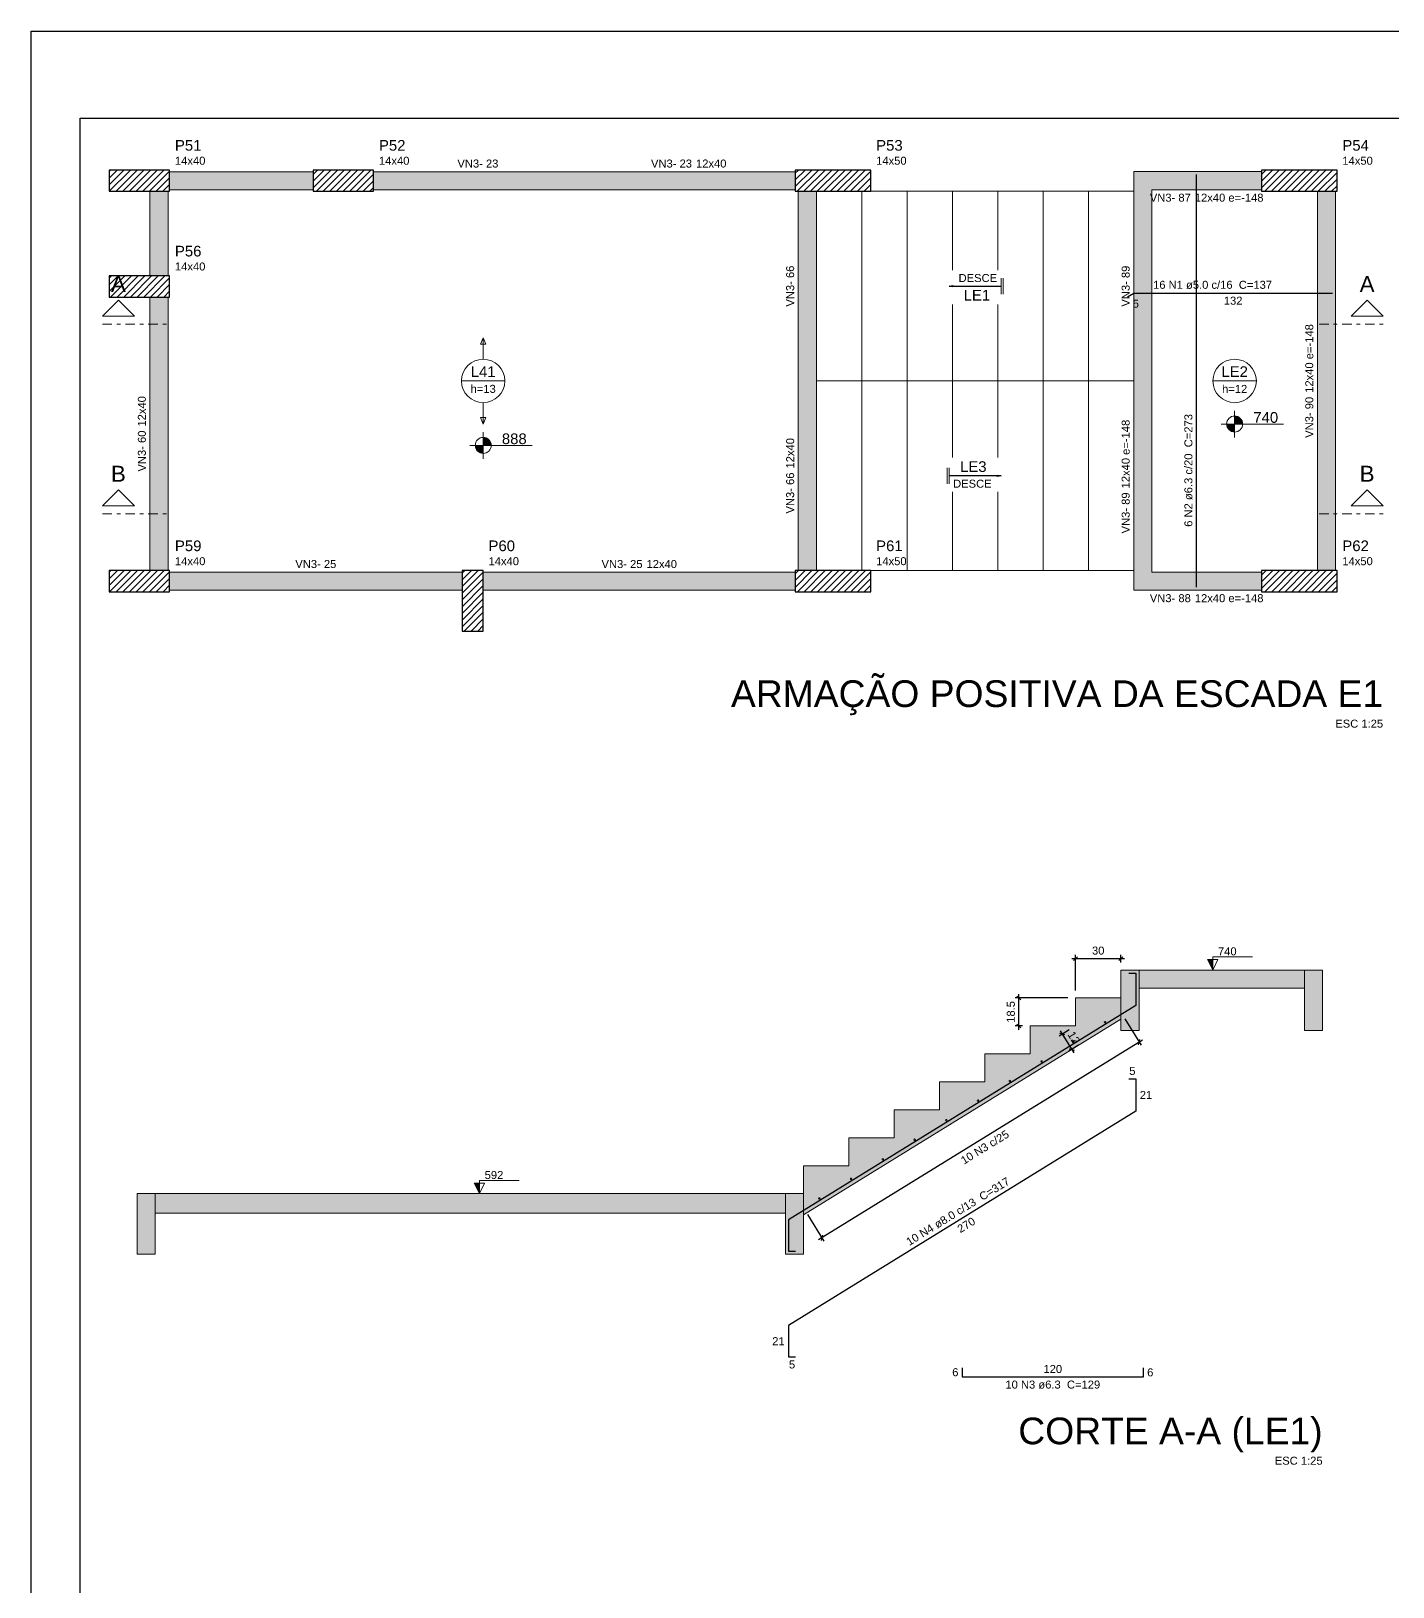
# Model space of a CAD drawing. Header units: millimetres. Extents: x -8 to 605, y -494 to 220.
# Drawn here: x -8.06 to 27.99, y -416.35 to -375.18 of the extents above; entities that cross this region are included whole.
import ezdxf

# ---------------------------------------------------------------- set-up
doc = ezdxf.new("R2010")
doc.units = ezdxf.units.MM
doc.header["$MEASUREMENT"] = 0
doc.linetypes.add('DASHDOT', pattern=[2.54, 1.27, -0.635, 0, -0.635])
doc.linetypes.add('NULL', pattern=[0])
for name, color, linetype, lineweight in [('Descrição da armadura', 7, 'Continuous', 0), ('DT-Armadura positiva', 7, 'Continuous', 30), ('DT-Barras na forma', 7, 'Continuous', 30), ('DT-Barras no corte', 5, 'Continuous', 5), ('DT-Barras rebatidas', 7, 'Continuous', 30), ('DT-Cotas', 7, 'Continuous', 5), ('DT-Forma', 5, 'Continuous', 5), ('DT-Hachura escadas em corte', 252, 'Continuous', 5), ('DT-Hachura pilar em laje', 252, 'Continuous', 5), ('DT-Hachura viga corte escada', 252, 'Continuous', 5), ('DT-Hachura viga em laje', 254, 'Continuous', 5), ('DT-Textos', 7, 'Continuous', 5), ('DT-Título', 5, 'Continuous', 20), ('FO-Cortes', 9, 'DASHDOT', 5), ('FO-Hachuras das lajes', 1, 'Continuous', 20), ('FO-Pilares', 4, 'Continuous', 30), ('FO-Textos das lajes', 1, 'Continuous', 20), ('FO-Textos das vigas', 7, 'Continuous', 5), ('FO-Textos dos pilares', 7, 'Continuous', 5), ('FO-Vigas', 1, 'Continuous', 20), ('Textos armaduras', 7, 'Continuous', 0)]:
    doc.layers.add(name, color=color, linetype=linetype, lineweight=lineweight)
doc.styles.add('Arial', font='arial.ttf')
doc.dimstyles.get("Standard").update_dxf_attribs({"dimtxt": 0.18, "dimasz": 0.18, "dimexe": 0.18, "dimexo": 0.0625, "dimgap": 0.09, "dimtad": 0, "dimtih": 1, "dimtoh": 1, "dimdec": 4, "dimzin": 0, "dimdsep": 46, "dimtxsty": 'Standard', "dimcen": 0.09, "dimadec": 0, "dimazin": 0, "dimtfac": 1, "dimtdec": 4, "dimtofl": 0, "dimtmove": 0, "dimatfit": 3, "dimfxl": 1, "dimtolj": 1, "dimtzin": 0, "dimarcsym": 0})
doc.dimstyles.new('UM_25.000000', dxfattribs={"dimtxt": 0.18, "dimasz": 0.1, "dimexe": 0.1, "dimexo": 0.2, "dimgap": 0, "dimtad": 1, "dimtih": 1, "dimtoh": 1, "dimdec": 1, "dimlfac": 25, "dimzin": 0, "dimdsep": 46, "dimtxsty": 'Standard', "dimcen": 0.09, "dimdle": 0.1, "dimadec": 1, "dimazin": 2, "dimtfac": 1, "dimtdec": 4, "dimtofl": 0, "dimtmove": 0, "dimatfit": 3, "dimfxl": 1, "dimtolj": 1, "dimarcsym": 0})
pattern_1 = [(45, (-9.66967, -438.96152), (-0.08838835, 0.08838835), [])]

# ---------------------------------------------------------------- blocks, each defined once
blk = doc.blocks.new('_Oblique')
at = {"color": 0, "linetype": 'ByBlock', "lineweight": -2}
blk.add_line((-0.5, -0.5), (0.5, 0.5), dxfattribs=at)
blk = doc.blocks.new('*D4536')
at = {"layer": 'Defpoints', "color": 0, "transparency": 16777216}
for p in [(20.789, -399.726), (20.789, -400.026), (19.589, -400.766)]:
    blk.add_point(p, dxfattribs=at)
at = {"layer": 'DT-Cotas', "color": 0, "lineweight": -2, "transparency": 16777216}
for p, q in [((19.489, -399.726), (20.889, -399.726)), ((19.589, -400.566), (19.589, -399.626)), ((20.789, -399.826), (20.789, -399.626))]:
    blk.add_line(p, q, dxfattribs=at)
at = {"layer": 'DT-Cotas', "color": 0, "lineweight": -2, "transparency": 16777216, "xscale": 0.1, "yscale": 0.1, "zscale": 0.1, "rotation": 180}
blk.add_blockref('_Oblique', (19.589, -399.726), dxfattribs=at)
at = {"layer": 'DT-Cotas', "color": 0, "lineweight": -2, "transparency": 16777216, "xscale": 0.1, "yscale": 0.1, "zscale": 0.1}
blk.add_blockref('_Oblique', (20.789, -399.726), dxfattribs=at)
at = {"layer": 'DT-Cotas', "color": 7, "transparency": 16777216, "insert": (20.189, -399.514), "char_height": 0.2118, "attachment_point": 5, "rotation": 0.0057, "style": 'Arial'}
blk.add_mtext('\\A1;30', dxfattribs=at)
blk = doc.blocks.new('*D4537')
at = {"layer": 'Defpoints', "color": 0, "transparency": 16777216}
for p in [(18.089, -400.766), (19.589, -400.766), (18.389, -401.506)]:
    blk.add_point(p, dxfattribs=at)
at = {"layer": 'DT-Cotas', "color": 0, "lineweight": -2, "transparency": 16777216}
for p, q in [((18.089, -401.606), (18.089, -400.666)), ((19.389, -400.766), (17.989, -400.766)), ((18.189, -401.506), (17.989, -401.506))]:
    blk.add_line(p, q, dxfattribs=at)
at = {"layer": 'DT-Cotas', "color": 0, "lineweight": -2, "transparency": 16777216, "xscale": 0.1, "yscale": 0.1, "zscale": 0.1}
for p, rotation in [((18.089, -400.766), 90), ((18.089, -401.506), 270)]:
    blk.add_blockref('_Oblique', p, dxfattribs=dict(at, rotation=rotation))
at = {"layer": 'DT-Cotas', "color": 7, "transparency": 16777216, "insert": (17.877, -401.136), "char_height": 0.2118, "attachment_point": 5, "rotation": 90, "style": 'Arial'}
blk.add_mtext('\\A1;18.5', dxfattribs=at)
blk = doc.blocks.new('*D4538')
at = {"layer": 'Defpoints', "color": 0, "transparency": 16777216}
for p in [(19.589, -401.506), (19.49, -402.131), (19.841, -401.915)]:
    blk.add_point(p, dxfattribs=at)
at = {"layer": 'DT-Cotas', "color": 0, "lineweight": -2, "transparency": 16777216}
for p, q in [((19.419, -401.611), (19.152, -401.775)), ((19.185, -401.638), (19.542, -402.217)), ((19.671, -402.02), (19.404, -402.184))]:
    blk.add_line(p, q, dxfattribs=at)
at = {"layer": 'DT-Cotas', "color": 0, "lineweight": -2, "transparency": 16777216, "xscale": 0.1, "yscale": 0.1, "zscale": 0.1}
for p, rotation in [((19.238, -401.723), 121.6607951237333), ((19.49, -402.131), 301.6607951237333)]:
    blk.add_blockref('_Oblique', p, dxfattribs=dict(at, rotation=rotation))
at = {"layer": 'DT-Cotas', "color": 7, "transparency": 16777216, "insert": (19.544, -401.816), "char_height": 0.2118, "attachment_point": 5, "rotation": 301.6608, "style": 'Arial'}
blk.add_mtext('\\A1;12', dxfattribs=at)
blk = doc.blocks.new('*D4539')
at = {"layer": 'Defpoints', "color": 0, "transparency": 16777216}
for p in [(20.789, -401.152), (12.389, -406.332), (12.872, -407.115)]:
    blk.add_point(p, dxfattribs=at)
at = {"layer": 'DT-Cotas', "color": 0, "lineweight": -2, "transparency": 16777216}
for p, q in [((20.894, -401.322), (21.325, -402.02)), ((21.357, -401.883), (12.787, -407.168)), ((12.494, -406.502), (12.925, -407.2))]:
    blk.add_line(p, q, dxfattribs=at)
at = {"layer": 'DT-Cotas', "color": 0, "lineweight": -2, "transparency": 16777216, "xscale": 0.1, "yscale": 0.1, "zscale": 0.1}
for p, rotation in [((21.272, -401.935), 31.66075109663663), ((12.872, -407.115), 211.6607510966367)]:
    blk.add_blockref('_Oblique', p, dxfattribs=dict(at, rotation=rotation))

msp = doc.modelspace()

# ---------------------------------------------------------------- hatches: boundary and pattern name
at = {"layer": 'DT-Hachura escadas em corte', "linetype": 'Continuous'}
for points in [[(21.269, -400.0263), (25.649, -400.0263), (25.649, -400.5063), (21.269, -400.5063), (21.269, -400.0263)], [(12.389, -405.9463), (12.389, -406.5102), (20.789, -401.3302), (20.789, -400.7663), (19.589, -400.7663), (19.589, -401.5063), (18.389, -401.5063), (18.389, -402.2463), (17.189, -402.2463), (17.189, -402.9863), (15.989, -402.9863), (15.989, -403.7263), (14.789, -403.7263), (14.789, -404.4663), (13.589, -404.4663), (13.589, -405.2063), (12.389, -405.2063), (12.389, -405.9463)], [(11.909, -405.9463), (-4.771, -405.9463), (-4.771, -406.4663), (11.909, -406.4663), (11.909, -405.9463)]]:
    msp.add_hatch(color=252, dxfattribs=at).paths.add_polyline_path(points)
at = {"layer": 'DT-Hachura pilar em laje', "linetype": 'Continuous'}
h = msp.add_hatch(dxfattribs=at)
h.set_pattern_fill('ANSI31', color=252, style=0)
h.set_pattern_definition(pattern_1)
h.paths.add_polyline_path([(-5.9897, -378.8558), (-5.9897, -379.1358), (-5.9897, -379.4158), (-5.1897, -379.4158), (-4.3897, -379.4158), (-4.3897, -379.1358), (-4.3897, -378.8558), (-5.1897, -378.8558)])
h = msp.add_hatch(dxfattribs=at)
h.set_pattern_fill('ANSI31', color=252, style=0)
h.set_pattern_definition(pattern_1)
h.paths.add_polyline_path([(-0.5897, -378.8558), (-0.5897, -379.1358), (-0.5897, -379.4158), (0.2103, -379.4158), (1.0103, -379.4158), (1.0103, -379.1358), (1.0103, -378.8558), (0.2103, -378.8558)])
h = msp.add_hatch(dxfattribs=at)
h.set_pattern_fill('ANSI31', color=252, style=0)
h.set_pattern_definition(pattern_1)
h.paths.add_polyline_path([(12.1703, -378.8558), (12.1703, -379.1358), (12.1703, -379.4158), (13.1703, -379.4158), (14.1703, -379.4158), (14.1703, -379.1358), (14.1703, -378.8558), (13.1703, -378.8558)])
h = msp.add_hatch(dxfattribs=at)
h.set_pattern_fill('ANSI31', color=252, style=0)
h.set_pattern_definition(pattern_1)
h.paths.add_polyline_path([(24.5103, -378.8558), (24.5103, -379.1358), (24.5103, -379.4158), (25.5103, -379.4158), (26.5103, -379.4158), (26.5103, -379.1358), (26.5103, -378.8558), (25.5103, -378.8558)])
h = msp.add_hatch(dxfattribs=at)
h.set_pattern_fill('ANSI31', color=252, style=0)
h.set_pattern_definition(pattern_1)
h.paths.add_polyline_path([(-5.9897, -381.6558), (-5.9897, -381.9358), (-5.9897, -382.2158), (-5.1897, -382.2158), (-4.3897, -382.2158), (-4.3897, -381.9358), (-4.3897, -381.6558), (-5.1897, -381.6558)])
h = msp.add_hatch(dxfattribs=at)
h.set_pattern_fill('ANSI31', color=252, style=0)
h.set_pattern_definition(pattern_1)
h.paths.add_polyline_path([(-5.9897, -389.4558), (-5.9897, -389.7358), (-5.9897, -390.0158), (-5.1897, -390.0158), (-4.3897, -390.0158), (-4.3897, -389.7358), (-4.3897, -389.4558), (-5.1897, -389.4558)])
h = msp.add_hatch(dxfattribs=at)
h.set_pattern_fill('ANSI31', color=252, style=0)
h.set_pattern_definition(pattern_1)
h.paths.add_polyline_path([(3.3503, -391.0558), (3.6303, -391.0558), (3.9103, -391.0558), (3.9103, -390.2558), (3.9103, -389.4558), (3.6303, -389.4558), (3.3503, -389.4558), (3.3503, -390.2558)])
h = msp.add_hatch(dxfattribs=at)
h.set_pattern_fill('ANSI31', color=252, style=0)
h.set_pattern_definition(pattern_1)
h.paths.add_polyline_path([(12.1703, -389.4558), (12.1703, -389.7358), (12.1703, -390.0158), (13.1703, -390.0158), (14.1703, -390.0158), (14.1703, -389.7358), (14.1703, -389.4558), (13.1703, -389.4558)])
h = msp.add_hatch(dxfattribs=at)
h.set_pattern_fill('ANSI31', color=252, style=0)
h.set_pattern_definition(pattern_1)
h.paths.add_polyline_path([(24.5103, -389.4558), (24.5103, -389.7358), (24.5103, -390.0158), (25.5103, -390.0158), (26.5103, -390.0158), (26.5103, -389.7358), (26.5103, -389.4558), (25.5103, -389.4558)])
at = {"layer": 'DT-Hachura viga corte escada', "linetype": 'Continuous'}
for points in [[(20.789, -400.0263), (20.789, -401.6263), (21.269, -401.6263), (21.269, -400.0263), (20.789, -400.0263)], [(25.649, -400.0263), (25.649, -401.6263), (26.129, -401.6263), (26.129, -400.0263), (25.649, -400.0263)], [(-4.771, -405.9463), (-4.771, -407.5463), (-5.251, -407.5463), (-5.251, -405.9463), (-4.771, -405.9463)], [(12.389, -405.9463), (12.389, -407.5463), (11.909, -407.5463), (11.909, -405.9463), (12.389, -405.9463)]]:
    msp.add_hatch(color=252, dxfattribs=at).paths.add_polyline_path(points)
at = {"layer": 'DT-Hachura viga em laje', "linetype": 'Continuous'}
for points in [[(-0.5897, -378.8958), (-0.5897, -378.8958), (-4.3897, -378.8958), (-4.3897, -379.3758), (-0.5897, -379.3758), (-0.5897, -378.8958)], [(-0.5897, -378.8958), (-0.5897, -378.8958), (-4.3897, -378.8958), (-4.3897, -379.3758), (-0.5897, -379.3758), (-0.5897, -378.8958)], [(6.5303, -378.8958), (6.5303, -378.8958), (1.0103, -378.8958), (1.0103, -379.3758), (6.5303, -379.3758), (6.5303, -378.8958)], [(6.5303, -378.8958), (6.5303, -378.8958), (1.0103, -378.8958), (1.0103, -379.3758), (6.5303, -379.3758), (6.5303, -378.8958)], [(12.1703, -378.8958), (12.1703, -378.8958), (6.5303, -378.8958), (6.5303, -379.3758), (12.1703, -379.3758), (12.1703, -378.8958)], [(12.1703, -378.8958), (12.1703, -378.8958), (6.5303, -378.8958), (6.5303, -379.3758), (12.1703, -379.3758), (12.1703, -378.8958)], [(24.5103, -378.8954), (24.5103, -378.8954), (21.1303, -378.8954), (21.6103, -379.3754), (24.5103, -379.3754), (24.5103, -378.8954)], [(21.6103, -379.3754), (21.6103, -379.3754), (21.1303, -378.8954), (21.1303, -379.4154), (21.6103, -379.4154), (21.6103, -379.3754)], [(-4.4297, -379.4158), (-4.4297, -379.4158), (-4.9097, -379.4158), (-4.9097, -381.6558), (-4.4297, -381.6558), (-4.4297, -379.4158)], [(-4.4297, -379.4158), (-4.4297, -379.4158), (-4.9097, -379.4158), (-4.9097, -381.6558), (-4.4297, -381.6558), (-4.4297, -379.4158)], [(12.7303, -379.4158), (12.7303, -379.4158), (12.2503, -379.4158), (12.2503, -384.4358), (12.7303, -384.4358), (12.7303, -379.4158)], [(12.7303, -379.4158), (12.7303, -379.4158), (12.2503, -379.4158), (12.2503, -384.4358), (12.7303, -384.4358), (12.7303, -379.4158)], [(21.6103, -379.4154), (21.6103, -379.4154), (21.1303, -379.4154), (21.1303, -384.4358), (21.6103, -384.4358), (21.6103, -379.4154)], [(26.4703, -379.4158), (26.4703, -379.4158), (25.9903, -379.4158), (25.9903, -389.4558), (26.4703, -389.4558), (26.4703, -379.4158)], [(-4.4297, -382.2158), (-4.4297, -382.2158), (-4.9097, -382.2158), (-4.9097, -389.4558), (-4.4297, -389.4558), (-4.4297, -382.2158)], [(-4.4297, -382.2158), (-4.4297, -382.2158), (-4.9097, -382.2158), (-4.9097, -389.4558), (-4.4297, -389.4558), (-4.4297, -382.2158)], [(12.7303, -384.4358), (12.7303, -384.4358), (12.2503, -384.4358), (12.2503, -389.4558), (12.7303, -389.4558), (12.7303, -384.4358)], [(12.7303, -384.4358), (12.7303, -384.4358), (12.2503, -384.4358), (12.2503, -389.4558), (12.7303, -389.4558), (12.7303, -384.4358)], [(21.6103, -384.4358), (21.6103, -384.4358), (21.1303, -384.4358), (21.1303, -389.4558), (21.6103, -389.4558), (21.6103, -384.4358)], [(3.3503, -389.4958), (3.3503, -389.4958), (-4.3897, -389.4958), (-4.3897, -389.9758), (3.3503, -389.9758), (3.3503, -389.4958)], [(3.3503, -389.4958), (3.3503, -389.4958), (-4.3897, -389.4958), (-4.3897, -389.9758), (3.3503, -389.9758), (3.3503, -389.4958)], [(12.1703, -389.4958), (12.1703, -389.4958), (3.9103, -389.4958), (3.9103, -389.9758), (12.1703, -389.9758), (12.1703, -389.4958)], [(12.1703, -389.4958), (12.1703, -389.4958), (3.9103, -389.4958), (3.9103, -389.9758), (12.1703, -389.9758), (12.1703, -389.4958)], [(21.6103, -389.4958), (21.6103, -389.4958), (21.6103, -389.4558), (21.1303, -389.4558), (21.1303, -389.9758), (21.6103, -389.4958)], [(24.5103, -389.4958), (24.5103, -389.4958), (21.6103, -389.4958), (21.1303, -389.9758), (24.5103, -389.9758), (24.5103, -389.4958)]]:
    msp.add_hatch(color=254, dxfattribs=at).paths.add_polyline_path(points)
at = {"layer": 'DT-Textos', "linetype": 'Continuous'}
for points in [[(23.219, -400.0263), (23.219, -399.7463), (23.079, -399.7463), (23.219, -400.0263)], [(3.809, -405.9463), (3.809, -405.6663), (3.669, -405.6663), (3.809, -405.9463)]]:
    msp.add_hatch(color=7, dxfattribs=at).paths.add_polyline_path(points)
at = {"layer": 'FO-Textos das lajes', "linetype": 'Continuous'}
for points in [[(23.8003, -385.5748), (24.0121, -385.5748), (24.0049, -385.52), (23.9838, -385.4689), (23.9501, -385.425), (23.9062, -385.3914), (23.8552, -385.3702), (23.8003, -385.363), (23.8003, -385.5748)], [(23.8003, -385.5748), (23.5885, -385.5748), (23.5958, -385.6296), (23.6169, -385.6807), (23.6506, -385.7246), (23.6944, -385.7582), (23.7455, -385.7794), (23.8003, -385.7866), (23.8003, -385.5748)], [(3.9103, -386.14), (3.6985, -386.14), (3.7058, -386.1948), (3.7269, -386.2459), (3.7606, -386.2898), (3.8044, -386.3234), (3.8555, -386.3446), (3.9103, -386.3518), (3.9103, -386.14)], [(3.9103, -386.14), (4.1221, -386.14), (4.1149, -386.0852), (4.0938, -386.0341), (4.0601, -385.9902), (4.0162, -385.9566), (3.9652, -385.9354), (3.9103, -385.9282), (3.9103, -386.14)]]:
    msp.add_hatch(color=3, dxfattribs=at).paths.add_polyline_path(points)

# ---------------------------------------------------------------- linework, layer by layer
at = {"color": 7}
for p, q in [((-8.0556, -494.0755), (-8.0556, -375.1755)), ((-8.0556, -375.1755), (76.0444, -375.1755)), ((-6.7556, -491.7755), (-6.7556, -377.4755)), ((-6.7556, -377.4755), (74.7444, -377.4755))]:
    msp.add_line(p, q, dxfattribs=at)
at = {"layer": 'DT-Armadura positiva'}
for points in [[(22.7929, -389.8958), (22.7929, -378.975)], [(20.9601, -382.2126), (21.1303, -382.1076), (26.3903, -382.1076)]]:
    msp.add_lwpolyline(points, dxfattribs=at)
at = {"layer": 'DT-Barras na forma'}
msp.add_lwpolyline([(20.997, -400.1063), (21.189, -400.1063), (21.189, -400.966), (11.989, -406.6394), (11.989, -407.4663), (12.181, -407.4663)], dxfattribs=at)
at = {"layer": 'DT-Barras no corte'}
for centre in [(20.369, -401.4106), (19.529, -401.9286), (18.689, -402.4466), (17.849, -402.9646), (17.009, -403.4826), (16.169, -404.0006), (15.329, -404.5186), (14.489, -405.0366), (13.649, -405.5546), (12.809, -406.0726)]:
    msp.add_circle(centre, 0.02, dxfattribs=at)
at = {"layer": 'DT-Barras rebatidas'}
for points in [[(20.997, -402.904), (21.189, -402.904), (21.189, -403.7638), (11.989, -409.4371), (11.989, -410.264), (12.181, -410.264)], [(16.589, -410.5581), (16.589, -410.7935), (21.3846, -410.7935), (21.3846, -410.5581)]]:
    msp.add_lwpolyline(points, dxfattribs=at)
at = {"layer": 'DT-Forma'}
for p, q in [((21.269, -400.0263), (25.649, -400.0263)), ((25.649, -400.5063), (21.269, -400.5063)), ((11.909, -405.9463), (-4.771, -405.9463)), ((-4.771, -406.4663), (11.909, -406.4663))]:
    msp.add_line(p, q, dxfattribs=at)
for points in [[(20.789, -400.0263), (20.789, -400.7663), (19.589, -400.7663), (19.589, -401.5063), (18.389, -401.5063), (18.389, -402.2463), (17.189, -402.2463), (17.189, -402.9863), (15.989, -402.9863), (15.989, -403.7263), (14.789, -403.7263), (14.789, -404.4663), (13.589, -404.4663), (13.589, -405.2063), (12.389, -405.2063), (12.389, -405.9463)], [(12.389, -406.5102), (20.789, -401.3302)]]:
    msp.add_lwpolyline(points, dxfattribs=at)
for points in [[(20.789, -400.0263), (20.789, -401.6263), (21.269, -401.6263), (21.269, -400.0263), (20.789, -400.0263)], [(25.649, -400.0263), (25.649, -401.6263), (26.129, -401.6263), (26.129, -400.0263), (25.649, -400.0263)], [(-4.771, -405.9463), (-4.771, -407.5463), (-5.251, -407.5463), (-5.251, -405.9463), (-4.771, -405.9463)], [(12.389, -405.9463), (12.389, -407.5463), (11.909, -407.5463), (11.909, -405.9463), (12.389, -405.9463)]]:
    msp.add_lwpolyline(points, close=True, dxfattribs=at)
at = {"layer": 'DT-Textos'}
for points in [[(23.219, -400.0263), (23.359, -399.7463), (23.079, -399.7463), (23.219, -400.0263), (23.219, -399.6763), (24.269, -399.6763)], [(3.809, -405.9463), (3.949, -405.6663), (3.669, -405.6663), (3.809, -405.9463), (3.809, -405.5963), (4.859, -405.5963)]]:
    msp.add_lwpolyline(points, dxfattribs=at)
at = {"layer": 'FO-Cortes', "ltscale": 0.2}
for p, q in [((-6.1697, -382.9295), (-4.4753, -382.9295)), ((26.0359, -382.9295), (27.7303, -382.9295)), ((-6.1697, -387.9498), (-4.4753, -387.9498)), ((26.0359, -387.9498), (27.7303, -387.9498))]:
    msp.add_line(p, q, dxfattribs=at)
at = {"layer": 'FO-Cortes', "linetype": 'Continuous', "ltscale": 0.2}
for points in [[(-6.1697, -382.7177), (-5.3225, -382.7177), (-5.7461, -382.2941), (-6.1697, -382.7177)], [(27.7303, -382.7177), (26.8831, -382.7177), (27.3067, -382.2941), (27.7303, -382.7177)], [(-6.1697, -387.738), (-5.3225, -387.738), (-5.7461, -387.3144), (-6.1697, -387.738)], [(27.7303, -387.738), (26.8831, -387.738), (27.3067, -387.3144), (27.7303, -387.738)]]:
    msp.add_lwpolyline(points, close=True, dxfattribs=at)
at = {"layer": 'FO-Hachuras das lajes', "linetype": 'Continuous'}
for p, q in [((13.9303, -379.4158), (13.9303, -384.4358)), ((15.1303, -379.415), (15.1303, -384.4358)), ((16.3303, -379.415), (16.3303, -381.5018)), ((17.5303, -379.415), (17.5303, -381.5018)), ((18.7303, -379.415), (18.7303, -384.4358)), ((19.9303, -379.415), (19.9303, -384.4358)), ((16.3303, -384.4358), (16.3303, -382.4125)), ((17.5303, -384.4358), (17.5303, -382.4125)), ((13.9303, -384.4358), (13.9303, -389.4558)), ((15.1303, -384.4358), (15.1303, -389.4558)), ((16.3303, -384.4358), (16.3303, -386.4586)), ((17.5303, -384.4358), (17.5303, -386.4586)), ((18.7303, -384.4358), (18.7303, -389.4558)), ((19.9303, -384.4358), (19.9303, -389.4558)), ((16.3303, -389.4558), (16.3303, -387.3694)), ((17.5303, -389.4558), (17.5303, -387.3694))]:
    msp.add_line(p, q, dxfattribs=at)
at = {"layer": 'FO-Pilares'}
for points in [[(-5.9897, -378.8558), (-5.9897, -379.1358), (-5.9897, -379.4158), (-5.1897, -379.4158), (-4.3897, -379.4158), (-4.3897, -379.1358), (-4.3897, -378.8558), (-5.1897, -378.8558), (-5.9897, -378.8558)], [(-0.5897, -378.8558), (-0.5897, -379.1358), (-0.5897, -379.4158), (0.2103, -379.4158), (1.0103, -379.4158), (1.0103, -379.1358), (1.0103, -378.8558), (0.2103, -378.8558), (-0.5897, -378.8558)], [(12.1703, -378.8558), (12.1703, -379.1358), (12.1703, -379.4158), (13.1703, -379.4158), (14.1703, -379.4158), (14.1703, -379.1358), (14.1703, -378.8558), (13.1703, -378.8558), (12.1703, -378.8558)], [(24.5103, -378.8558), (24.5103, -379.1358), (24.5103, -379.4158), (25.5103, -379.4158), (26.5103, -379.4158), (26.5103, -379.1358), (26.5103, -378.8558), (25.5103, -378.8558), (24.5103, -378.8558)], [(-5.9897, -381.6558), (-5.9897, -381.9358), (-5.9897, -382.2158), (-5.1897, -382.2158), (-4.3897, -382.2158), (-4.3897, -381.9358), (-4.3897, -381.6558), (-5.1897, -381.6558), (-5.9897, -381.6558)], [(-5.9897, -389.4558), (-5.9897, -389.7358), (-5.9897, -390.0158), (-5.1897, -390.0158), (-4.3897, -390.0158), (-4.3897, -389.7358), (-4.3897, -389.4558), (-5.1897, -389.4558), (-5.9897, -389.4558)], [(3.3503, -391.0558), (3.6303, -391.0558), (3.9103, -391.0558), (3.9103, -390.2558), (3.9103, -389.4558), (3.6303, -389.4558), (3.3503, -389.4558), (3.3503, -390.2558), (3.3503, -391.0558)], [(12.1703, -389.4558), (12.1703, -389.7358), (12.1703, -390.0158), (13.1703, -390.0158), (14.1703, -390.0158), (14.1703, -389.7358), (14.1703, -389.4558), (13.1703, -389.4558), (12.1703, -389.4558)], [(24.5103, -389.4558), (24.5103, -389.7358), (24.5103, -390.0158), (25.5103, -390.0158), (26.5103, -390.0158), (26.5103, -389.7358), (26.5103, -389.4558), (25.5103, -389.4558), (24.5103, -389.4558)]]:
    msp.add_lwpolyline(points, close=True, dxfattribs=at)
at = {"layer": 'FO-Textos das lajes', "linetype": 'Continuous'}
for p, q in [((17.6187, -382.1372), (17.6187, -381.7136)), ((17.6716, -382.1372), (17.6716, -381.7136)), ((16.189, -386.734), (16.189, -387.1576)), ((16.242, -386.734), (16.242, -387.1576))]:
    msp.add_line(p, q, dxfattribs=at)
at = {"layer": 'FO-Textos das lajes'}
for p, q in [((3.9103, -383.2963), (3.8397, -383.4658)), ((3.9809, -383.4658), (3.9103, -383.2963)), ((3.8397, -383.4658), (3.9809, -383.4658)), ((3.3357, -384.4358), (4.485, -384.4358)), ((23.2257, -384.4354), (24.375, -384.4354)), ((3.9809, -385.4058), (3.8397, -385.4058)), ((3.8397, -385.4058), (3.9103, -385.5752)), ((3.9103, -385.5752), (3.9809, -385.4058)), ((23.8003, -385.2218), (23.8003, -385.9278)), ((3.9103, -385.787), (3.9103, -386.493)), ((23.4473, -385.5748), (24.1533, -385.5748)), ((24.1533, -385.5748), (25.0956, -385.5748)), ((3.5573, -386.14), (4.2633, -386.14)), ((4.2633, -386.14), (5.2056, -386.14))]:
    msp.add_line(p, q, dxfattribs=at)
for points in [[(3.9103, -383.8611), (3.9103, -383.2963)], [(3.9103, -385.0104), (3.9103, -385.5752)]]:
    msp.add_lwpolyline(points, dxfattribs=at)
for centre, radius in [((3.9103, -384.4358), 0.5746), ((23.8003, -384.4354), 0.5746), ((23.8003, -385.5748), 0.2118), ((3.9103, -386.14), 0.2118)]:
    msp.add_circle(centre, radius, dxfattribs=at)
at = {"layer": 'FO-Vigas'}
for p, q in [((-4.3897, -378.8958), (-0.5897, -378.8958)), ((-4.3897, -378.8958), (-0.5897, -378.8958)), ((1.0103, -378.8958), (6.5303, -378.8958)), ((1.0103, -378.8958), (6.5303, -378.8958)), ((6.5303, -378.8958), (12.1703, -378.8958)), ((6.5303, -378.8958), (12.1703, -378.8958)), ((21.1303, -378.895), (24.5103, -378.895)), ((21.1303, -379.415), (21.1303, -378.895)), ((-4.9097, -381.6558), (-4.9097, -379.4158)), ((-4.9097, -381.6558), (-4.9097, -379.4158)), ((-4.4297, -381.6558), (-4.4297, -379.4158)), ((-4.4297, -381.6558), (-4.4297, -379.4158)), ((-4.3897, -379.3758), (-0.5897, -379.3758)), ((-4.3897, -379.3758), (-0.5897, -379.3758)), ((1.0103, -379.3758), (6.5303, -379.3758)), ((1.0103, -379.3758), (6.5303, -379.3758)), ((6.5303, -379.3758), (12.1703, -379.3758)), ((6.5303, -379.3758), (12.1703, -379.3758)), ((12.2503, -384.4358), (12.2503, -379.4158)), ((12.2503, -384.4358), (12.2503, -379.4158)), ((12.7303, -384.4358), (12.7303, -379.4158)), ((12.7303, -384.4358), (12.7303, -379.4158)), ((14.1703, -379.415), (21.1303, -379.415)), ((21.1303, -384.4358), (21.1303, -379.415)), ((21.6103, -379.375), (24.5103, -379.375)), ((21.6103, -379.415), (21.6103, -379.375)), ((21.6103, -384.4358), (21.6103, -379.415)), ((25.9903, -389.4558), (25.9903, -379.4158)), ((26.4703, -389.4558), (26.4703, -379.4158)), ((-4.9097, -389.4558), (-4.9097, -382.2158)), ((-4.9097, -389.4558), (-4.9097, -382.2158)), ((-4.4297, -389.4558), (-4.4297, -382.2158)), ((-4.4297, -389.4558), (-4.4297, -382.2158)), ((12.2503, -389.4558), (12.2503, -384.4358)), ((12.2503, -389.4558), (12.2503, -384.4358)), ((12.7303, -384.4358), (21.1303, -384.4358)), ((12.7303, -384.4358), (21.1303, -384.4358)), ((12.7303, -389.4558), (12.7303, -384.4358)), ((12.7303, -389.4558), (12.7303, -384.4358)), ((21.1303, -389.4558), (21.1303, -384.4358)), ((21.6103, -389.4558), (21.6103, -384.4358)), ((-4.3897, -389.4958), (3.3503, -389.4958)), ((-4.3897, -389.4958), (3.3503, -389.4958)), ((3.9103, -389.4958), (12.1703, -389.4958)), ((3.9103, -389.4958), (12.1703, -389.4958)), ((14.1703, -389.4558), (21.1303, -389.4558)), ((21.1303, -389.9758), (21.1303, -389.4558)), ((21.6103, -389.4958), (21.6103, -389.4558)), ((21.6103, -389.4958), (24.5103, -389.4958)), ((-4.3897, -389.9758), (3.3503, -389.9758)), ((-4.3897, -389.9758), (3.3503, -389.9758)), ((3.9103, -389.9758), (12.1703, -389.9758)), ((3.9103, -389.9758), (12.1703, -389.9758)), ((21.1303, -389.9758), (24.5103, -389.9758))]:
    msp.add_line(p, q, dxfattribs=at)

# ---------------------------------------------------------------- texts
at = {"layer": 'Descrição da armadura', "linetype": 'NULL', "char_height": 0.2118, "line_spacing_factor": 0.9, "style": 'Arial'}
for s, insert, width, attachment_point in [('16 N1 ø5.0 c/16  C=137', (24.7903, -382.0016), 6.298467, 9), ('10 N3 ø6.3  C=129', (18.987, -411.1112), 5.015721, 8)]:
    msp.add_mtext(s, dxfattribs=dict(at, insert=insert, width=width, attachment_point=attachment_point))
for s, insert, width, attachment_point, rotation in [('6 N2 ø6.3 c/20  C=273', (22.6874, -388.2955), 5.969467, 7, 90.00021), ('10 N3 c/25', (17.2464, -404.8076), 2.90156, 8, 31.66165), ('10 N4 ø8.0 c/13  C=317', (16.5333, -406.5106), 6.298467, 8, 31.66165)]:
    msp.add_mtext(s, dxfattribs=dict(at, insert=insert, width=width, attachment_point=attachment_point, rotation=rotation))
at = {"layer": 'DT-Textos', "linetype": 'NULL', "char_height": 0.2118, "width": 0.987001, "attachment_point": 7, "line_spacing_factor": 0.798, "style": 'Arial'}
for s, insert in [('740', (23.359, -399.6412)), ('592', (3.949, -405.5612))]:
    msp.add_mtext(s, dxfattribs=dict(at, insert=insert))
at = {"layer": 'DT-Título', "linetype": 'NULL', "attachment_point": 9, "line_spacing_factor": 0.798, "style": 'Arial'}
for s, insert, char_height, width in [('ARMAÇÃO POSITIVA DA ESCADA E1', (27.7303, -393.2825), 0.706, 34.53696), ('ESC 1:25', (27.7303, -393.6146), 0.2118, 2.532883), ('CORTE A-A (LE1)', (26.129, -412.7911), 0.706, 16.113159), ('ESC 1:25', (26.129, -413.1232), 0.2118, 2.532883)]:
    msp.add_mtext(s, dxfattribs=dict(at, insert=insert, char_height=char_height, width=width))
at = {"layer": 'FO-Cortes', "linetype": 'NULL', "ltscale": 0.2, "char_height": 0.4236, "width": 0.78973, "attachment_point": 8, "line_spacing_factor": 0.798, "style": 'Arial'}
for s, insert in [('A', (-5.7457, -382.0827)), ('A', (27.3063, -382.0827)), ('B', (-5.7457, -387.1027)), ('B', (27.3063, -387.1027))]:
    msp.add_mtext(s, dxfattribs=dict(at, insert=insert))
at = {"layer": 'FO-Textos das lajes', "linetype": 'NULL', "line_spacing_factor": 0.798, "style": 'Arial'}
for s, insert, char_height, width, attachment_point in [('DESCE', (17.5123, -381.8196), 0.2118, 2.039544, 9), ('LE1', (17.3283, -382.3063), 0.2824, 1.403821, 9), ('L41', (3.9103, -384.3303), 0.2824, 1.316001, 8), ('LE2', (23.8003, -384.3293), 0.2824, 1.403821, 8), ('h=13', (3.9103, -384.7536), 0.2118, 1.332467, 8), ('h=12', (23.8003, -384.7526), 0.2118, 1.332467, 8), ('740', (24.2943, -385.5463), 0.2824, 1.316001, 7), ('888', (4.4043, -386.1113), 0.2824, 1.316001, 7), ('LE3', (16.5323, -386.8473), 0.2824, 1.403821, 7), ('DESCE', (16.3483, -387.2636), 0.2118, 2.039544, 7)]:
    msp.add_mtext(s, dxfattribs=dict(at, insert=insert, char_height=char_height, width=width, attachment_point=attachment_point))
at = {"layer": 'FO-Textos das vigas', "linetype": 'NULL', "char_height": 0.2118, "line_spacing_factor": 0.798, "style": 'Arial'}
for s, insert, width, attachment_point in [('VN3- 23', (3.7703, -378.7896), 2.170627, 8), ('VN3- 23', (9.4373, -378.7896), 2.170627, 9), ('12x40', (9.5433, -378.7896), 1.612069, 7), ('VN3- 87', (22.6403, -379.6926), 2.170627, 9), ('12x40 e=-148', (22.7463, -379.6926), 3.634824, 7), ('VN3- 25', (-0.5197, -389.3896), 2.170627, 8), ('VN3- 25', (8.1273, -389.3896), 2.170627, 9), ('12x40', (8.2333, -389.3896), 1.612069, 7), ('VN3- 88', (22.6403, -390.2936), 2.170627, 9), ('12x40 e=-148', (22.7463, -390.2936), 3.634824, 7)]:
    msp.add_mtext(s, dxfattribs=dict(at, insert=insert, width=width, attachment_point=attachment_point))
at = {"layer": 'FO-Textos das vigas', "linetype": 'NULL', "char_height": 0.2118, "rotation": 90.00021, "line_spacing_factor": 0.798, "style": 'Arial'}
for s, insert, width, attachment_point in [('VN3- 66', (12.1444, -381.9255), 2.170627, 8), ('VN3- 89', (21.0244, -381.9255), 2.170627, 8), ('12x40 e=-148', (25.8844, -384.7495), 3.634824, 7), ('12x40', (-5.0156, -385.6425), 1.612069, 7), ('VN3- 90', (25.8844, -384.8555), 2.170627, 9), ('VN3- 60', (-5.0156, -385.7485), 2.170627, 9), ('12x40 e=-148', (21.0244, -387.2795), 3.634824, 7), ('12x40', (12.1444, -386.7525), 1.612069, 7), ('VN3- 66', (12.1444, -386.8585), 2.170627, 9), ('VN3- 89', (21.0244, -387.3855), 2.170627, 9)]:
    msp.add_mtext(s, dxfattribs=dict(at, insert=insert, width=width, attachment_point=attachment_point))
at = {"layer": 'FO-Textos dos pilares', "linetype": 'NULL', "attachment_point": 7, "line_spacing_factor": 0.798, "style": 'Arial'}
for s, insert, char_height, width in [('P51', (-4.2487, -378.3443), 0.2824, 1.403821), ('P52', (1.1513, -378.3443), 0.2824, 1.403821), ('P53', (14.3113, -378.3443), 0.2824, 1.403821), ('P54', (26.6513, -378.3443), 0.2824, 1.403821), ('14x40', (-4.2487, -378.7146), 0.2118, 1.612069), ('14x40', (1.1513, -378.7146), 0.2118, 1.612069), ('14x50', (14.3113, -378.7146), 0.2118, 1.612069), ('14x50', (26.6513, -378.7146), 0.2118, 1.612069), ('P56', (-4.2487, -381.1443), 0.2824, 1.403821), ('14x40', (-4.2487, -381.5146), 0.2118, 1.612069), ('P59', (-4.2487, -388.9443), 0.2824, 1.403821), ('P60', (4.0513, -388.9443), 0.2824, 1.403821), ('P61', (14.3113, -388.9443), 0.2824, 1.403821), ('P62', (26.6513, -388.9443), 0.2824, 1.403821), ('14x40', (-4.2487, -389.3146), 0.2118, 1.612069), ('14x40', (4.0513, -389.3146), 0.2118, 1.612069), ('14x50', (14.3113, -389.3146), 0.2118, 1.612069), ('14x50', (26.6513, -389.3146), 0.2118, 1.612069)]:
    msp.add_mtext(s, dxfattribs=dict(at, insert=insert, char_height=char_height, width=width))
at = {"layer": 'Textos armaduras', "linetype": 'NULL', "char_height": 0.2118, "line_spacing_factor": 0.9, "style": 'Arial'}
for s, insert, width, attachment_point in [('5', (21.104, -382.2828), 0.729, 1), ('132', (23.7603, -382.2049), 1.387001, 2), ('5', (21.093, -402.8067), 0.729, 8), ('21', (21.289, -403.228), 1.058001, 1), ('21', (11.889, -409.9565), 1.058001, 9), ('5', (12.085, -410.3613), 0.729, 2), ('120', (18.9868, -410.6962), 1.387001, 8), ('6', (16.489, -410.7817), 0.729, 9), ('6', (21.4846, -410.5699), 0.729, 1)]:
    msp.add_mtext(s, dxfattribs=dict(at, insert=insert, width=width, attachment_point=attachment_point))
at = {"layer": 'Textos armaduras', "linetype": 'NULL', "insert": (16.6401, -406.6833), "char_height": 0.2118, "width": 1.387001, "attachment_point": 2, "rotation": 31.66165, "line_spacing_factor": 0.9, "style": 'Arial'}
msp.add_mtext('270', dxfattribs=at)

# ---------------------------------------------------------------- dimensions: what is measured, and where the dimension line sits
at = {"layer": 'DT-Cotas'}
dim = msp.add_linear_dim(base=(20.789, -399.7263), p1=(19.589, -400.7663), p2=(20.789, -400.0263), dimstyle='UM_25.000000', override={"dimtxt": 0.2118, "dimasz": 0.1, "dimexe": 0.1, "dimexo": 0.2, "dimtad": 1, "dimtih": 0, "dimtoh": 0, "dimdec": 1, "dimlfac": 25, "dimzin": 8, "dimtxsty": 'Arial', "dimblk": 'Oblique', "dimblk1": 'Oblique', "dimblk2": 'Oblique', "dimsah": 1, "dimdle": 0.1, "dimse1": 0, "dimse2": 0, "dimclrt": 7, "dimadec": 1, "dimazin": 3, "dimtmove": 2, "dimldrblk": 'Oblique'}, dxfattribs=at)
dim.commit()
dim.dimension.update_dxf_attribs({"geometry": '*D4536', "text_midpoint": (20.189, -399.5145), "dimtype": 160, "text_rotation": 0.00573})
for base, p1, p2, angle, picture, middle, dimtype, turn in [((18.089, -400.7663), (18.389, -401.5063), (19.589, -400.7663), 90, '*D4537', (17.8772, -401.1363), 160, 90), ((19.4896, -402.1315), (19.589, -401.5063), (19.8409, -401.9148), 301.6608, '*D4538', (19.5439, -401.816), 161, -58.3392)]:
    dim = msp.add_linear_dim(base=base, p1=p1, p2=p2, angle=angle, dimstyle='UM_25.000000', override={"dimtxt": 0.2118, "dimasz": 0.1, "dimexe": 0.1, "dimexo": 0.2, "dimtad": 1, "dimtih": 0, "dimtoh": 0, "dimdec": 1, "dimlfac": 25, "dimzin": 8, "dimtxsty": 'Arial', "dimblk": 'Oblique', "dimblk1": 'Oblique', "dimblk2": 'Oblique', "dimsah": 1, "dimdle": 0.1, "dimse1": 0, "dimse2": 0, "dimclrt": 7, "dimadec": 1, "dimazin": 3, "dimtmove": 2, "dimldrblk": 'Oblique'}, dxfattribs=at)
    dim.commit()
    dim.dimension.update_dxf_attribs({"geometry": picture, "text_midpoint": middle, "dimtype": dimtype, "text_rotation": turn})
dim = msp.add_linear_dim(base=(12.8723, -407.1153), p1=(20.789, -401.1516), p2=(12.389, -406.3316), angle=211.66075, text=' ', dimstyle='UM_25.000000', override={"dimtxt": 0.2118, "dimasz": 0.1, "dimexe": 0.1, "dimexo": 0.2, "dimtad": 1, "dimtih": 0, "dimtoh": 0, "dimdec": 1, "dimlfac": 25, "dimzin": 8, "dimtxsty": 'Arial', "dimblk": 'Oblique', "dimblk1": 'Oblique', "dimblk2": 'Oblique', "dimsah": 1, "dimdle": 0.1, "dimse1": 0, "dimse2": 0, "dimclrt": 256, "dimadec": 1, "dimazin": 3, "dimtmove": 2, "dimldrblk": 'Oblique'}, dxfattribs=at)
dim.commit()
dim.dimension.update_dxf_attribs({"geometry": '*D4539', "text_midpoint": (17.0167, -404.4351), "dimtype": 161, "text_rotation": 31.66075})

# ---------------------------------------------------------------- leaders
at = {"layer": 'FO-Textos das lajes', "linetype": 'Continuous'}
for points in [[(16.242, -381.9254), (17.6187, -381.9254)], [(17.6187, -386.9458), (16.242, -386.9458)]]:
    msp.add_leader(points, dimstyle='Standard', override={"dimasz": 0.1, "dimldrblk": 'Closed'}, dxfattribs=at)

doc.saveas('drawing.dxf')
